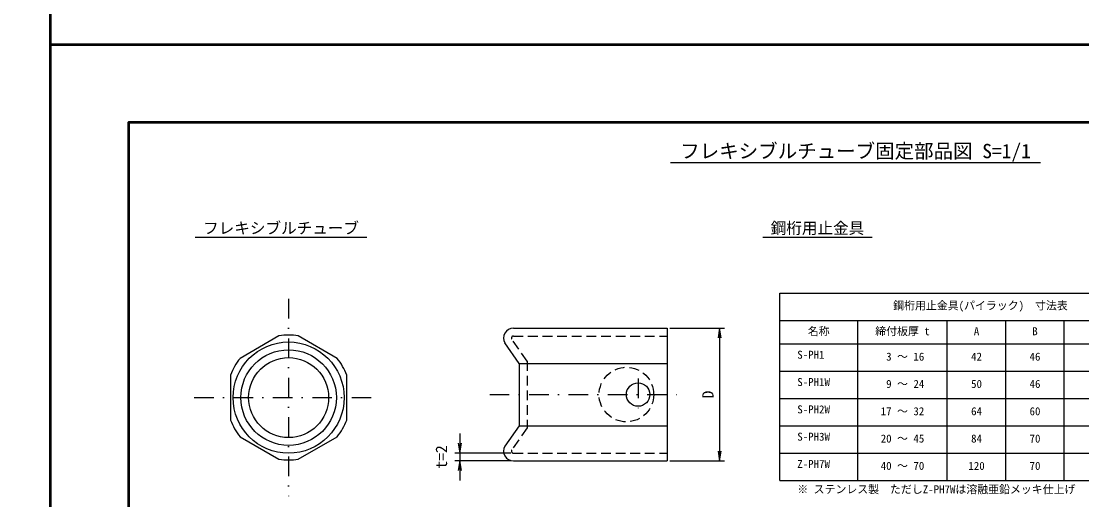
# Model space of a CAD drawing. Units: millimetres on the paper. Extents: x 0 to 1480, y 0 to 679.
# Drawn here: x 833.5 to 1105.6, y 180.3 to 302.9 of the extents above; entities that cross this region are included whole.
import ezdxf
from ezdxf.enums import TextEntityAlignment as Align

# ---------------------------------------------------------------- set-up
doc = ezdxf.new("R2010")
doc.units = ezdxf.units.MM
doc.linetypes.add('USER1', pattern=[3.75, 2.5, -1.25])
doc.linetypes.add('USER2', pattern=[10.01, 5, -2.5, 0.01, -2.5])
for name, color, linetype, lineweight in [('D-BMK', 2, 'USER2', 25), ('D-BYP', 7, 'Continuous', 25), ('D-BYP-Strn', 7, 'USER1', 25), ('D-STR', 1, 'Continuous', 25), ('D-TTL', 2, 'Continuous', 50), ('DIM', 7, 'Continuous', 25)]:
    doc.layers.add(name, color=color, linetype=linetype, lineweight=lineweight)
doc.styles.add('ＭＳ ゴシック', font='')
doc.styles.get('ＭＳ ゴシック').set_extended_font_data('MS Gothic')

# ---------------------------------------------------------------- blocks, each defined once
blk = doc.blocks.new('open_arrow')
at = {"color": 0, "linetype": 'Continuous', "lineweight": -2}
blk.add_lwpolyline([(7.5, 1.25), (0, 0), (7.5, -1.25)], dxfattribs=at)

msp = doc.modelspace()

# ---------------------------------------------------------------- linework, layer by layer
at = {"layer": 'D-BMK'}
for p, q in [((902.112, 231.761), (902.112, 181.208)), ((991.789, 211.34), (991.789, 202.953)), ((953.751, 207.259), (1002.714, 207.259)), ((877.904, 206.485), (924.169, 206.485))]:
    msp.add_line(p, q, dxfattribs=at)
at = {"layer": 'D-BYP'}
for p, q in [((1000.089, 266.738), (1095.089, 266.738)), ((878.178, 247.578), (922.178, 247.578)), ((1023.814, 247.578), (1051.814, 247.578)), ((1028.138, 185.271), (1028.138, 233.271)), ((1028.138, 233.271), (1131.138, 233.271)), ((1028.138, 226.271), (1131.138, 226.271)), ((1048.138, 185.271), (1048.138, 226.271)), ((1071.138, 185.271), (1071.138, 226.271)), ((1086.138, 185.271), (1086.138, 226.271)), ((1101.138, 185.271), (1101.138, 226.271)), ((999.914, 224.259), (1013.962, 224.259)), ((1012.712, 224.259), (1012.712, 190.259)), ((1028.138, 220.271), (1131.138, 220.271)), ((1028.138, 213.271), (1131.138, 213.271)), ((1028.138, 206.271), (1131.138, 206.271)), ((1028.138, 199.271), (1131.138, 199.271)), ((1028.138, 192.271), (1131.138, 192.271)), ((999.914, 190.259), (1013.962, 190.259)), ((1028.138, 185.271), (1131.138, 185.271))]:
    msp.add_line(p, q, dxfattribs=at)
for radius in [14.25, 12.25, 10.25]:
    msp.add_circle((902.112, 206.485), radius, dxfattribs=at)
at = {"layer": 'D-BYP-Strn'}
for p, q in [((963.289, 215.802), (959.358, 221.506)), ((959.789, 222.259), (999.289, 222.259)), ((963.289, 215.802), (963.289, 198.716)), ((963.289, 198.716), (959.358, 193.012)), ((959.789, 192.259), (999.289, 192.259))]:
    msp.add_line(p, q, dxfattribs=at)
msp.add_circle((988.789, 207.259), 7, dxfattribs=at)
for centre, start, end in [((959.789, 221.759), 90, 210.38825), ((959.789, 192.759), 149.61175, 270)]:
    msp.add_arc(centre, 0.5, start, end, dxfattribs=at)
at = {"layer": 'D-STR'}
for p, q in [((959.789, 224.259), (999.289, 224.259)), ((999.289, 224.259), (999.289, 190.259)), ((899.634, 222.292), (889.662, 216.534)), ((914.562, 216.534), (904.59, 222.292)), ((961.289, 215.259), (957.633, 220.495)), ((961.289, 215.259), (999.289, 215.259)), ((961.289, 215.259), (961.289, 199.259)), ((887.184, 212.242), (887.184, 200.727)), ((917.04, 200.727), (917.04, 212.242)), ((961.289, 199.259), (957.633, 194.024)), ((961.289, 199.259), (999.289, 199.259)), ((889.662, 196.435), (899.634, 190.678)), ((904.59, 190.678), (914.562, 196.435)), ((959.789, 190.259), (999.289, 190.259))]:
    msp.add_line(p, q, dxfattribs=at)
msp.add_circle((991.789, 207.259), 3, dxfattribs=at)
for centre, radius, start, end in [((959.789, 221.759), 2.5, 90, 210.38825), ((902.112, 206.485), 16, 81.09058, 98.90942), ((902.112, 206.485), 16, 141.09058, 158.90942), ((902.112, 206.485), 16, 21.09058, 38.90942), ((902.112, 206.485), 16, 201.09058, 218.90942), ((902.112, 206.485), 16, 321.09058, 338.90942), ((959.789, 192.759), 2.5, 149.61175, 270), ((902.112, 206.485), 16, 261.09058, 278.90942)]:
    msp.add_arc(centre, radius, start, end, dxfattribs=at)
at = {"layer": 'D-TTL'}
for points in [[(841, 594), (0, 594), (0, 0), (841, 0)], [(841, 297), (1261, 297), (1261, 0), (841, 0)], [(861, 10), (1251, 10), (1251, 277), (861, 277)]]:
    msp.add_lwpolyline(points, close=True, dxfattribs=at)
at = {"layer": 'DIM'}
for p, q in [((946.055, 197.259), (946.055, 185.259)), ((959.164, 192.259), (944.805, 192.259)), ((959.164, 190.259), (944.805, 190.259))]:
    msp.add_line(p, q, dxfattribs=at)

# ---------------------------------------------------------------- block references
at = {"layer": 'D-BYP', "xscale": 0.333, "yscale": 0.333}
for p, rotation in [((1012.712, 224.259), 270), ((1012.712, 190.259), 90)]:
    msp.add_blockref('open_arrow', p, dxfattribs=dict(at, rotation=rotation))
at = {"layer": 'DIM', "xscale": 0.333, "yscale": 0.333}
for p, rotation in [((946.055, 192.259), 90), ((946.055, 190.259), 270)]:
    msp.add_blockref('open_arrow', p, dxfattribs=dict(at, rotation=rotation))

# ---------------------------------------------------------------- texts
at = {"layer": 'D-BYP', "style": 'ＭＳ ゴシック'}
for s, height, p in [(' フレキシブルチューブ固定部品図 S=1/1 ', 3.666, (1047.589, 266.738)), (' フレキシブルチューブ ', 2.933, (900.178, 247.578)), (' 鋼桁用止金具 ', 2.933, (1037.814, 247.578))]:
    msp.add_text(s, height=height, dxfattribs=at).set_placement(p, align=Align.BOTTOM_CENTER)
for s, p in [('鋼桁用止金具(パイラック)\u3000寸法表', (1079.638, 230.078)), ('名称', (1038.138, 223.481)), ('締付板厚 t', (1059.638, 223.481)), ('A', (1078.638, 223.481)), ('B', (1093.638, 223.481)), (' 3 ～ 16', (1059.638, 216.981)), ('42', (1078.638, 216.981)), ('46', (1093.638, 216.981)), (' 9 ～ 24', (1059.638, 209.981)), ('50', (1078.638, 209.981)), ('46', (1093.638, 209.981)), ('17 ～ 32', (1059.638, 202.981)), ('64', (1078.638, 202.981)), ('60', (1093.638, 202.981)), ('20 ～ 45', (1059.638, 195.981)), ('84', (1078.638, 195.981)), ('70', (1093.638, 195.981)), ('40 ～ 70', (1059.638, 188.981)), ('120', (1078.638, 188.981)), ('70', (1093.638, 188.981))]:
    msp.add_text(s, height=2.053, dxfattribs=at).set_placement(p, align=Align.MIDDLE_CENTER)
for s, p in [('S-PH1', (1032.638, 215.819)), ('S-PH1W', (1032.638, 208.819)), ('S-PH2W', (1032.638, 201.819)), ('S-PH3W', (1032.638, 194.819)), ('Z-PH7W', (1032.638, 187.819)), ('※ ステンレス製\u3000ただしZ-PH7Wは溶融亜鉛メッキ仕上げ', (1032.638, 181.329))]:
    msp.add_text(s, height=2.053, dxfattribs=at).set_placement(p, align=Align.BOTTOM_LEFT)
msp.add_text('D', height=2.933, rotation=90, dxfattribs=at).set_placement((1009.712, 207.259), align=Align.MIDDLE_CENTER)
at = {"layer": 'DIM', "style": 'ＭＳ ゴシック'}
msp.add_text('t=2', height=2.933, rotation=90, dxfattribs=at).set_placement((941.305, 191.259), align=Align.MIDDLE_CENTER)

doc.saveas('drawing.dxf')
